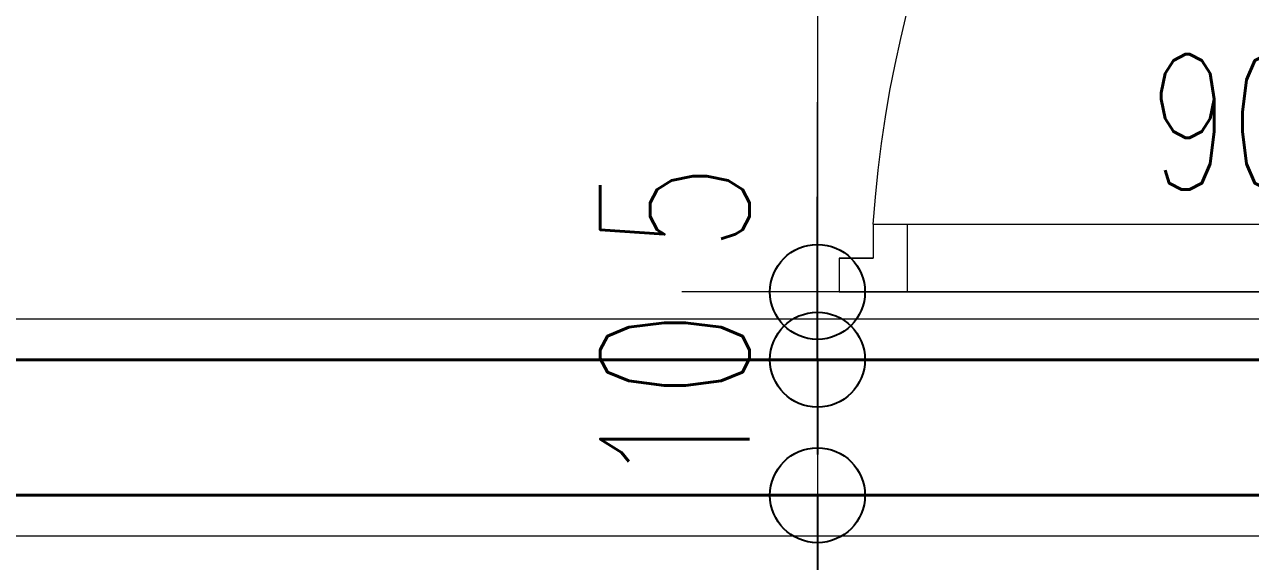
# Model space of a CAD drawing. Header units: millimetres. Extents: x 2016.56 to 2021.8, y 13721.83 to 13722.48.
# Drawn here: x 2017.80529 to 2017.82335, y 13722.25981 to 13722.26773 of the extents above; entities that cross this region are included whole.
import ezdxf

# ---------------------------------------------------------------- set-up
doc = ezdxf.new("R2010")
doc.units = ezdxf.units.MM
doc.linetypes.add('ACAD_ISO04W100', pattern=[30, 24, -3, 0, -3])
doc.layers.get('0').update_dxf_attribs({"lineweight": 20})
for name, color, linetype, lineweight in [('aks', 1, 'Continuous', 9), ('DUVAR', 4, 'Continuous', 40), ('DV', 7, 'Continuous', 20), ('PENCERE', 3, 'Continuous', 13), ('SIVA', 7, 'Continuous', 20), ('TEXT', 7, 'Continuous', 20)]:
    doc.layers.add(name, color=color, linetype=linetype, lineweight=lineweight)
doc.styles.get("Standard").update_dxf_attribs({"font": 'txt.shx', "width": 0.7, "height": 11})

msp = doc.modelspace()

# ---------------------------------------------------------------- linework, layer by layer
at = {"color": 0, "lineweight": -2}
for p, q in [((2017.816969328937, 13722.26378914312), (2017.816969328937, 13722.26518914312)), ((2017.816969328937, 13722.26378914312), (2017.816969328937, 13722.26518914312)), ((2017.816969328937, 13722.26278914312), (2017.816969328937, 13722.26418914312)), ((2017.816969328937, 13722.26278914312), (2017.816969328937, 13722.26138914312)), ((2017.816969328937, 13722.26078914312), (2017.816969328937, 13722.25938914312)), ((2017.816969328937, 13722.26078914312), (2017.816969328937, 13722.25938914312))]:
    msp.add_line(p, q, dxfattribs=at)
for centre in [(2017.816969328937, 13722.26378914312), (2017.816969328937, 13722.26378914312), (2017.816969328937, 13722.26278914312), (2017.816969328937, 13722.26278914312), (2017.816969328937, 13722.26078914312), (2017.816969328937, 13722.26078914312)]:
    msp.add_circle(centre, 0.0007, dxfattribs=at)
at = {"layer": 'aks', "linetype": 'ACAD_ISO04W100', "ltscale": 2}
msp.add_line((2017.678471498505, 13722.26278914312), (2018.212109818685, 13722.26278914312), dxfattribs=at)
at = {"layer": 'DUVAR'}
for p, q in [((2017.782890658595, 13722.26278914312), (2017.834290658595, 13722.26278914312)), ((2017.782890658595, 13722.26078914312), (2017.834290658595, 13722.26078914312))]:
    msp.add_line(p, q, dxfattribs=at)
at = {"layer": 'DV'}
for p, q in [((2017.816969328937, 13722.28038914312), (2017.816969328937, 13722.26518914312)), ((2017.816969328937, 13722.26518914312), (2017.816969328937, 13722.26658914312)), ((2017.816969328937, 13722.26418914312), (2017.816969328937, 13722.26558914312)), ((2017.816969328937, 13722.26378914312), (2017.816969328937, 13722.26278914312)), ((2017.816969328937, 13722.26278914312), (2017.816969328937, 13722.26078914312)), ((2017.816969328937, 13722.26138914312), (2017.816969328937, 13722.25998914312))]:
    msp.add_line(p, q, dxfattribs=at)
at = {"layer": 'DV', "lineweight": 20}
for p, q in [((2017.830290658595, 13722.26378914312), (2017.814969328937, 13722.26378914312)), ((2017.830290658595, 13722.26378914312), (2017.814969328937, 13722.26378914312)), ((2017.820452582984, 13722.26278914312), (2017.814969328937, 13722.26278914312)), ((2017.820452582984, 13722.26278914312), (2017.814969328937, 13722.26278914312)), ((2017.820861728952, 13722.26078914312), (2017.814969328937, 13722.26078914312)), ((2017.820861728952, 13722.26078914312), (2017.814969328937, 13722.26078914312))]:
    msp.add_line(p, q, dxfattribs=at)
at = {"layer": 'PENCERE', "extrusion": (1.499660721822142e-32, -1.224606353822376e-16, -1)}
for p, q in [((2017.817790658595, 13722.26478914312), (2017.832790658595, 13722.26478914312)), ((2017.817790658595, 13722.26478914312), (2017.817790658595, 13722.26428914312)), ((2017.818290658595, 13722.26478914312), (2017.818290658595, 13722.26378914312)), ((2017.817790658595, 13722.26428914312), (2017.817290658595, 13722.26428914312)), ((2017.817290658595, 13722.26428914312), (2017.817790658595, 13722.26428914312)), ((2017.817290658595, 13722.26428914312), (2017.817290658595, 13722.26378914312)), ((2017.817290658595, 13722.26378914312), (2017.833290658595, 13722.26378914312))]:
    msp.add_line(p, q, dxfattribs=at)
msp.add_arc((-2017.83494493934, 13722.26364238913), 0.01719256794687892, 3.824500461749395, 85.81627968780113, dxfattribs=at)
at = {"layer": 'SIVA'}
for p, q in [((2017.833690658595, 13722.26338914312), (2017.782890658595, 13722.26338914312)), ((2017.752690658595, 13722.26018914312), (2017.833690658595, 13722.26018914312))]:
    msp.add_line(p, q, dxfattribs=at)

# ---------------------------------------------------------------- texts
at = {"layer": 'DV', "width": 0.7}
for s, p in [('5', (2017.815969328937, 13722.26437580979)), ('10', (2017.815969328937, 13722.26089080979))]:
    msp.add_text(s, height=0.0022, rotation=90, dxfattribs=at).set_placement(p)
at = {"layer": 'TEXT', "width": 0.7}
msp.add_text('90/210', height=0.002, dxfattribs=at).set_placement((2017.821852154435, 13722.26529758634))

doc.saveas('drawing.dxf')
